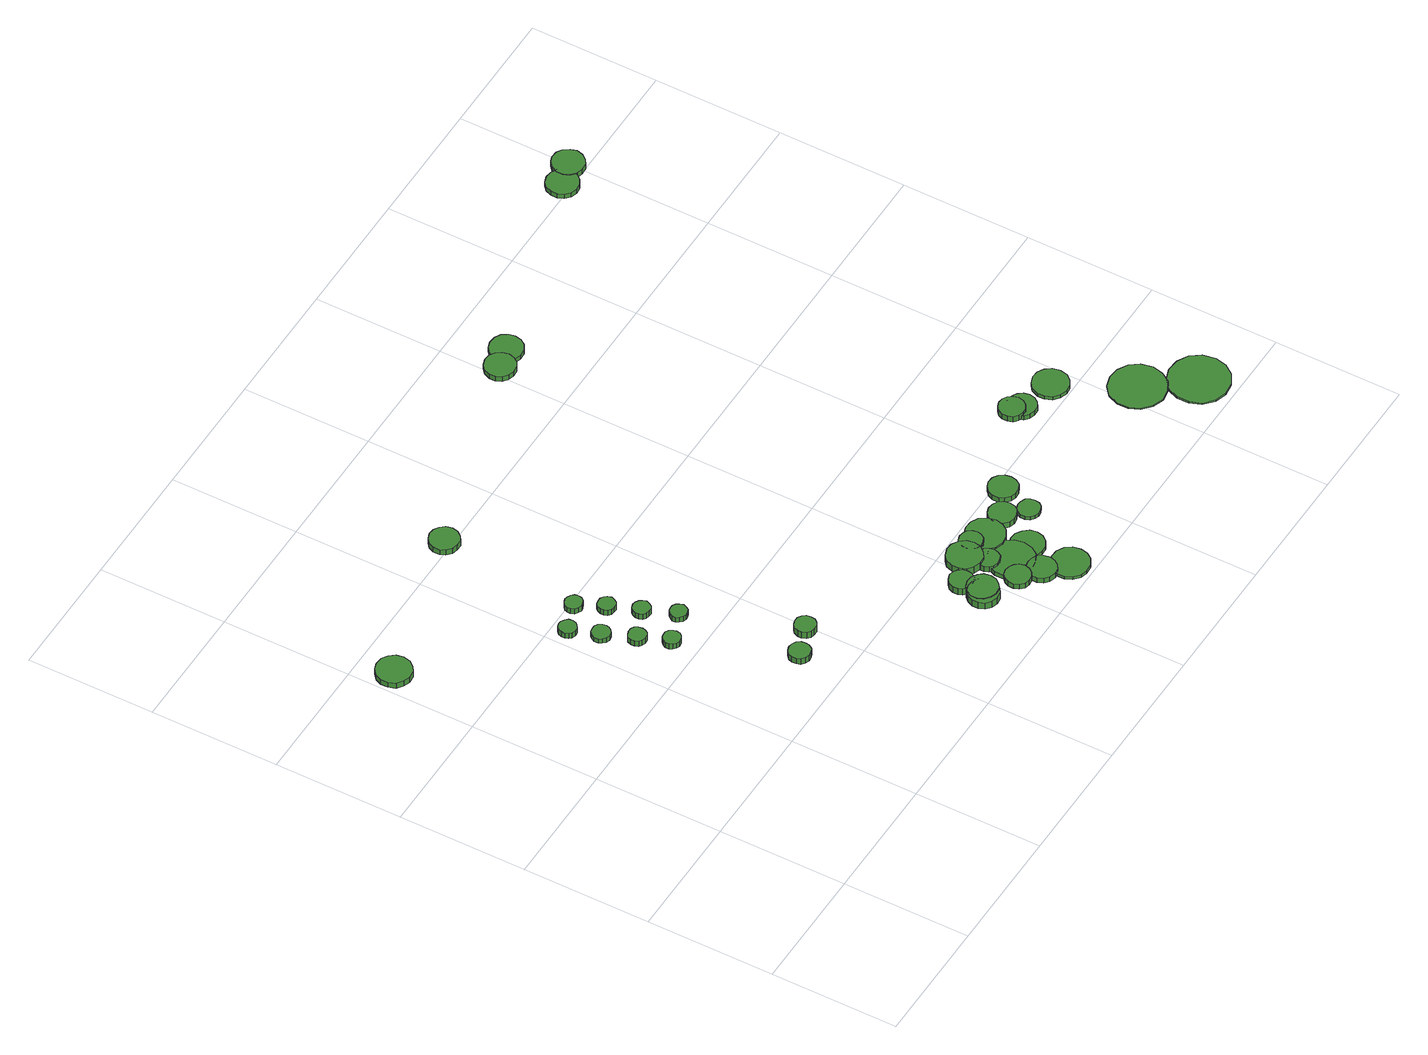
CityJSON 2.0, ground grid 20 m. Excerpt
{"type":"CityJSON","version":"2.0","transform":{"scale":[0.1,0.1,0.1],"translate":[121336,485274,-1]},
"CityObjects":{
"tree1":{"type":"SolitaryVegetationObject","attributes":{"function":"something"},"geometry":[{"type":"MultiSurface","lod":"1","boundaries":[[[0,1,2,3,4,5,6,7,8,9,10,11,12,13,14]],[[15,16,17,18,19,20,21,22,23,24,25,26,27,28,29]],[[0,29,28,1]],[[1,28,27,2]],[[2,27,26,3]],[[3,26,25,4]],[[4,25,24,5]],[[5,24,23,6]],[[6,23,22,7]],[[7,22,21,8]],[[8,21,20,9]],[[9,20,19,10]],[[10,19,18,11]],[[11,18,17,12]],[[12,17,16,13]],[[13,16,15,14]],[[14,15,29,0]]]}]},
"tree2":{"type":"SolitaryVegetationObject","attributes":{"function":"something"},"geometry":[{"type":"MultiSurface","lod":"1","boundaries":[[[30,31,32,33,34,35,36,37,38,39,40,41,42,43,44]],[[45,46,47,48,49,50,51,52,53,54,55,56,57,58,59]],[[30,59,58,31]],[[31,58,57,32]],[[32,57,56,33]],[[33,56,55,34]],[[34,55,54,35]],[[35,54,53,36]],[[36,53,52,37]],[[37,52,51,38]],[[38,51,50,39]],[[39,50,49,40]],[[40,49,48,41]],[[41,48,47,42]],[[42,47,46,43]],[[43,46,45,44]],[[44,45,59,30]]]}]},
"tree3":{"type":"SolitaryVegetationObject","attributes":{"function":"something"},"geometry":[{"type":"MultiSurface","lod":"1","boundaries":[[[60,61,62,63,64,65,66,67,68,69,70,71,72,73,74]],[[75,76,77,78,79,80,81,82,83,84,85,86,87,88,89]],[[60,89,88,61]],[[61,88,87,62]],[[62,87,86,63]],[[63,86,85,64]],[[64,85,84,65]],[[65,84,83,66]],[[66,83,82,67]],[[67,82,81,68]],[[68,81,80,69]],[[69,80,79,70]],[[70,79,78,71]],[[71,78,77,72]],[[72,77,76,73]],[[73,76,75,74]],[[74,75,89,60]]]}]},
"tree4":{"type":"SolitaryVegetationObject","attributes":{"function":"something"},"geometry":[{"type":"MultiSurface","lod":"1","boundaries":[[[90,91,92,93,94,95,96,97,98,99,100,101,102,103,104]],[[105,106,107,108,109,110,111,112,113,114,115,116,117,118,119]],[[90,119,118,91]],[[91,118,117,92]],[[92,117,116,93]],[[93,116,115,94]],[[94,115,114,95]],[[95,114,113,96]],[[96,113,112,97]],[[97,112,111,98]],[[98,111,110,99]],[[99,110,109,100]],[[100,109,108,101]],[[101,108,107,102]],[[102,107,106,103]],[[103,106,105,104]],[[104,105,119,90]]]}]},
"tree5":{"type":"SolitaryVegetationObject","attributes":{"function":"something"},"geometry":[{"type":"MultiSurface","lod":"1","boundaries":[[[120,121,122,123,124,125,126,127,128,129,130,131,132,133,134]],[[135,136,137,138,139,140,141,142,143,144,145,146,147,148,149]],[[120,149,148,121]],[[121,148,147,122]],[[122,147,146,123]],[[123,146,145,124]],[[124,145,144,125]],[[125,144,143,126]],[[126,143,142,127]],[[127,142,141,128]],[[128,141,140,129]],[[129,140,139,130]],[[130,139,138,131]],[[131,138,137,132]],[[132,137,136,133]],[[133,136,135,134]],[[134,135,149,120]]]}]},
"tree6":{"type":"SolitaryVegetationObject","attributes":{"function":"something"},"geometry":[{"type":"MultiSurface","lod":"1","boundaries":[[[150,151,152,153,154,155,156,157,158,159,160,161,162,163,164]],[[165,166,167,168,169,170,171,172,173,174,175,176,177,178,179]],[[150,179,178,151]],[[151,178,177,152]],[[152,177,176,153]],[[153,176,175,154]],[[154,175,174,155]],[[155,174,173,156]],[[156,173,172,157]],[[157,172,171,158]],[[158,171,170,159]],[[159,170,169,160]],[[160,169,168,161]],[[161,168,167,162]],[[162,167,166,163]],[[163,166,165,164]],[[164,165,179,150]]]}]},
"tree7":{"type":"SolitaryVegetationObject","attributes":{"function":"something"},"geometry":[{"type":"MultiSurface","lod":"1","boundaries":[[[180,181,182,183,184,185,186,187,188,189,190,191,192,193,194]],[[195,196,197,198,199,200,201,202,203,204,205,206,207,208,209]],[[180,209,208,181]],[[181,208,207,182]],[[182,207,206,183]],[[183,206,205,184]],[[184,205,204,185]],[[185,204,203,186]],[[186,203,202,187]],[[187,202,201,188]],[[188,201,200,189]],[[189,200,199,190]],[[190,199,198,191]],[[191,198,197,192]],[[192,197,196,193]],[[193,196,195,194]],[[194,195,209,180]]]}]},
"tree8":{"type":"SolitaryVegetationObject","attributes":{"function":"something"},"geometry":[{"type":"MultiSurface","lod":"1","boundaries":[[[210,211,212,213,214,215,216,217,218,219,220,221,222,223,224]],[[225,226,227,228,229,230,231,232,233,234,235,236,237,238,239]],[[210,239,238,211]],[[211,238,237,212]],[[212,237,236,213]],[[213,236,235,214]],[[214,235,234,215]],[[215,234,233,216]],[[216,233,232,217]],[[217,232,231,218]],[[218,231,230,219]],[[219,230,229,220]],[[220,229,228,221]],[[221,228,227,222]],[[222,227,226,223]],[[223,226,225,224]],[[224,225,239,210]]]}]},
"tree9":{"type":"SolitaryVegetationObject","attributes":{"function":"something"},"geometry":[{"type":"MultiSurface","lod":"1","boundaries":[[[240,241,242,243,244,245,246,247,248,249,250,251,252,253,254]],[[255,256,257,258,259,260,261,262,263,264,265,266,267,268,269]],[[240,269,268,241]],[[241,268,267,242]],[[242,267,266,243]],[[243,266,265,244]],[[244,265,264,245]],[[245,264,263,246]],[[246,263,262,247]],[[247,262,261,248]],[[248,261,260,249]],[[249,260,259,250]],[[250,259,258,251]],[[251,258,257,252]],[[252,257,256,253]],[[253,256,255,254]],[[254,255,269,240]]]}]},
"tree10":{"type":"SolitaryVegetationObject","attributes":{"function":"something"},"geometry":[{"type":"MultiSurface","lod":"1","boundaries":[[[270,271,272,273,274,275,276,277,278,279,280,281,282,283,284]],[[285,286,287,288,289,290,291,292,293,294,295,296,297,298,299]],[[270,299,298,271]],[[271,298,297,272]],[[272,297,296,273]],[[273,296,295,274]],[[274,295,294,275]],[[275,294,293,276]],[[276,293,292,277]],[[277,292,291,278]],[[278,291,290,279]],[[279,290,289,280]],[[280,289,288,281]],[[281,288,287,282]],[[282,287,286,283]],[[283,286,285,284]],[[284,285,299,270]]]}]},
"tree11":{"type":"SolitaryVegetationObject","attributes":{"function":"something"},"geometry":[{"type":"MultiSurface","lod":"1","boundaries":[[[300,301,302,303,304,305,306,307,308,309,310,311,312,313,314]],[[315,316,317,318,319,320,321,322,323,324,325,326,327,328,329]],[[300,329,328,301]],[[301,328,327,302]],[[302,327,326,303]],[[303,326,325,304]],[[304,325,324,305]],[[305,324,323,306]],[[306,323,322,307]],[[307,322,321,308]],[[308,321,320,309]],[[309,320,319,310]],[[310,319,318,311]],[[311,318,317,312]],[[312,317,316,313]],[[313,316,315,314]],[[314,315,329,300]]]}]},
"tree12":{"type":"SolitaryVegetationObject","attributes":{"function":"something"},"geometry":[{"type":"MultiSurface","lod":"1","boundaries":[[[330,331,332,333,334,335,336,337,338,339,340,341,342,343,344]],[[345,346,347,348,349,350,351,352,353,354,355,356,357,358,359]],[[330,359,358,331]],[[331,358,357,332]],[[332,357,356,333]],[[333,356,355,334]],[[334,355,354,335]],[[335,354,353,336]],[[336,353,352,337]],[[337,352,351,338]],[[338,351,350,339]],[[339,350,349,340]],[[340,349,348,341]],[[341,348,347,342]],[[342,347,346,343]],[[343,346,345,344]],[[344,345,359,330]]]}]},
"tree13":{"type":"SolitaryVegetationObject","attributes":{"function":"something"},"geometry":[{"type":"MultiSurface","lod":"1","boundaries":[[[360,361,362,363,364,365,366,367,368,369,370,371,372,373,374]],[[375,376,377,378,379,380,381,382,383,384,385,386,387,388,389]],[[360,389,388,361]],[[361,388,387,362]],[[362,387,386,363]],[[363,386,385,364]],[[364,385,384,365]],[[365,384,383,366]],[[366,383,382,367]],[[367,382,381,368]],[[368,381,380,369]],[[369,380,379,370]],[[370,379,378,371]],[[371,378,377,372]],[[372,377,376,373]],[[373,376,375,374]],[[374,375,389,360]]]}]},
"tree14":{"type":"SolitaryVegetationObject","attributes":{"function":"something"},"geometry":[{"type":"MultiSurface","lod":"1","boundaries":[[[390,391,392,393,394,395,396,397,398,399,400,401,402,403,404]],[[405,406,407,408,409,410,411,412,413,414,415,416,417,418,419]],[[390,419,418,391]],[[391,418,417,392]],[[392,417,416,393]],[[393,416,415,394]],[[394,415,414,395]],[[395,414,413,396]],[[396,413,412,397]],[[397,412,411,398]],[[398,411,410,399]],[[399,410,409,400]],[[400,409,408,401]],[[401,408,407,402]],[[402,407,406,403]],[[403,406,405,404]],[[404,405,419,390]]]}]},
"tree15":{"type":"SolitaryVegetationObject","attributes":{"function":"something"},"geometry":[{"type":"MultiSurface","lod":"1","boundaries":[[[420,421,422,423,424,425,426,427,428,429,430,431,432,433,434]],[[435,436,437,438,439,440,441,442,443,444,445,446,447,448,449]],[[420,449,448,421]],[[421,448,447,422]],[[422,447,446,423]],[[423,446,445,424]],[[424,445,444,425]],[[425,444,443,426]],[[426,443,442,427]],[[427,442,441,428]],[[428,441,440,429]],[[429,440,439,430]],[[430,439,438,431]],[[431,438,437,432]],[[432,437,436,433]],[[433,436,435,434]],[[434,435,449,420]]]}]},
"tree16":{"type":"SolitaryVegetationObject","attributes":{"function":"something"},"geometry":[{"type":"MultiSurface","lod":"1","boundaries":[[[450,451,452,453,454,455,456,457,458,459,460,461,462,463,464]],[[465,466,467,468,469,470,471,472,473,474,475,476,477,478,479]],[[450,479,478,451]],[[451,478,477,452]],[[452,477,476,453]],[[453,476,475,454]],[[454,475,474,455]],[[455,474,473,456]],[[456,473,472,457]],[[457,472,471,458]],[[458,471,470,459]],[[459,470,469,460]],[[460,469,468,461]],[[461,468,467,462]],[[462,467,466,463]],[[463,466,465,464]],[[464,465,479,450]]]}]},
"tree17":{"type":"SolitaryVegetationObject","attributes":{"function":"something"},"geometry":[{"type":"MultiSurface","lod":"1","boundaries":[[[480,481,482,483,484,485,486,487,488,489,490,491,492,493,494]],[[495,496,497,498,499,500,501,502,503,504,505,506,507,508,509]],[[480,509,508,481]],[[481,508,507,482]],[[482,507,506,483]],[[483,506,505,484]],[[484,505,504,485]],[[485,504,503,486]],[[486,503,502,487]],[[487,502,501,488]],[[488,501,500,489]],[[489,500,499,490]],[[490,499,498,491]],[[491,498,497,492]],[[492,497,496,493]],[[493,496,495,494]],[[494,495,509,480]]]}]},
"tree18":{"type":"SolitaryVegetationObject","attributes":{"function":"something"},"geometry":[{"type":"MultiSurface","lod":"1","boundaries":[[[510,511,512,513,514,515,516,517,518,519,520,521,522,523,524]],[[525,526,527,528,529,530,531,532,533,534,535,536,537,538,539]],[[510,539,538,511]],[[511,538,537,512]],[[512,537,536,513]],[[513,536,535,514]],[[514,535,534,515]],[[515,534,533,516]],[[516,533,532,517]],[[517,532,531,518]],[[518,531,530,519]],[[519,530,529,520]],[[520,529,528,521]],[[521,528,527,522]],[[522,527,526,523]],[[523,526,525,524]],[[524,525,539,510]]]}]},
"tree19":{"type":"SolitaryVegetationObject","attributes":{"function":"something"},"geometry":[{"type":"MultiSurface","lod":"1","boundaries":[[[540,541,542,543,544,545,546,547,548,549,550,551,552,553,554]],[[555,556,557,558,559,560,561,562,563,564,565,566,567,568,569]],[[540,569,568,541]],[[541,568,567,542]],[[542,567,566,543]],[[543,566,565,544]],[[544,565,564,545]],[[545,564,563,546]],[[546,563,562,547]],[[547,562,561,548]],[[548,561,560,549]],[[549,560,559,550]],[[550,559,558,551]],[[551,558,557,552]],[[552,557,556,553]],[[553,556,555,554]],[[554,555,569,540]]]}]},
"tree20":{"type":"SolitaryVegetationObject","attributes":{"function":"something"},"geometry":[{"type":"MultiSurface","lod":"1","boundaries":[[[570,571,572,573,574,575,576,577,578,579,580,581,582,583,584]],[[585,586,587,588,589,590,591,592,593,594,595,596,597,598,599]],[[570,599,598,571]],[[571,598,597,572]],[[572,597,596,573]],[[573,596,595,574]],[[574,595,594,575]],[[575,594,593,576]],[[576,593,592,577]],[[577,592,591,578]],[[578,591,590,579]],[[579,590,589,580]],[[580,589,588,581]],[[581,588,587,582]],[[582,587,586,583]],[[583,586,585,584]],[[584,585,599,570]]]}]},
"tree21":{"type":"SolitaryVegetationObject","attributes":{"function":"something"},"geometry":[{"type":"MultiSurface","lod":"1","boundaries":[[[600,601,602,603,604,605,606,607,608,609,610,611,612,613,614]],[[615,616,617,618,619,620,621,622,623,624,625,626,627,628,629]],[[600,629,628,601]],[[601,628,627,602]],[[602,627,626,603]],[[603,626,625,604]],[[604,625,624,605]],[[605,624,623,606]],[[606,623,622,607]],[[607,622,621,608]],[[608,621,620,609]],[[609,620,619,610]],[[610,619,618,611]],[[611,618,617,612]],[[612,617,616,613]],[[613,616,615,614]],[[614,615,629,600]]]}]},
"tree22":{"type":"SolitaryVegetationObject","attributes":{"function":"something"},"geometry":[{"type":"MultiSurface","lod":"1","boundaries":[[[630,631,632,633,634,635,636,637,638,639,640,641,642,643,644]],[[645,646,647,648,649,650,651,652,653,654,655,656,657,658,659]],[[630,659,658,631]],[[631,658,657,632]],[[632,657,656,633]],[[633,656,655,634]],[[634,655,654,635]],[[635,654,653,636]],[[636,653,652,637]],[[637,652,651,638]],[[638,651,650,639]],[[639,650,649,640]],[[640,649,648,641]],[[641,648,647,642]],[[642,647,646,643]],[[643,646,645,644]],[[644,645,659,630]]]}]},
"tree23":{"type":"SolitaryVegetationObject","attributes":{"function":"something"},"geometry":[{"type":"MultiSurface","lod":"1","boundaries":[[[660,661,662,663,664,665,666,667,668,669,670,671,672,673,674]],[[675,676,677,678,679,680,681,682,683,684,685,686,687,688,689]],[[660,689,688,661]],[[661,688,687,662]],[[662,687,686,663]],[[663,686,685,664]],[[664,685,684,665]],[[665,684,683,666]],[[666,683,682,667]],[[667,682,681,668]],[[668,681,680,669]],[[669,680,679,670]],[[670,679,678,671]],[[671,678,677,672]],[[672,677,676,673]],[[673,676,675,674]],[[674,675,689,660]]]}]},
"tree24":{"type":"SolitaryVegetationObject","attributes":{"function":"something"},"geometry":[{"type":"MultiSurface","lod":"1","boundaries":[[[690,691,692,693,694,695,696,697,698,699,700,701,702,703,704]],[[705,706,707,708,709,710,711,712,713,714,715,716,717,718,719]],[[690,719,718,691]],[[691,718,717,692]],[[692,717,716,693]],[[693,716,715,694]],[[694,715,714,695]],[[695,714,713,696]],[[696,713,712,697]],[[697,712,711,698]],[[698,711,710,699]],[[699,710,709,700]],[[700,709,708,701]],[[701,708,707,702]],[[702,707,706,703]],[[703,706,705,704]],[[704,705,719,690]]]}]},
"tree25":{"type":"SolitaryVegetationObject","attributes":{"function":"something"},"geometry":[{"type":"MultiSurface","lod":"1","boundaries":[[[720,721,722,723,724,725,726,727,728,729,730,731,732,733,734]],[[735,736,737,738,739,740,741,742,743,744,745,746,747,748,749]],[[720,749,748,721]],[[721,748,747,722]],[[722,747,746,723]],[[723,746,745,724]],[[724,745,744,725]],[[725,744,743,726]],[[726,743,742,727]],[[727,742,741,728]],[[728,741,740,729]],[[729,740,739,730]],[[730,739,738,731]],[[731,738,737,732]],[[732,737,736,733]],[[733,736,735,734]],[[734,735,749,720]]]}]},
"tree26":{"type":"SolitaryVegetationObject","attributes":{"function":"something"},"geometry":[{"type":"MultiSurface","lod":"1","boundaries":[[[750,751,752,753,754,755,756,757,758,759,760,761,762,763,764]],[[765,766,767,768,769,770,771,772,773,774,775,776,777,778,779]],[[750,779,778,751]],[[751,778,777,752]],[[752,777,776,753]],[[753,776,775,754]],[[754,775,774,755]],[[755,774,773,756]],[[756,773,772,757]],[[757,772,771,758]],[[758,771,770,759]],[[759,770,769,760]],[[760,769,768,761]],[[761,768,767,762]],[[762,767,766,763]],[[763,766,765,764]],[[764,765,779,750]]]}]},
"tree27":{"type":"SolitaryVegetationObject","attributes":{"function":"something"},"geometry":[{"type":"MultiSurface","lod":"1","boundaries":[[[780,781,782,783,784,785,786,787,788,789,790,791,792,793,794]],[[795,796,797,798,799,800,801,802,803,804,805,806,807,808,809]],[[780,809,808,781]],[[781,808,807,782]],[[782,807,806,783]],[[783,806,805,784]],[[784,805,804,785]],[[785,804,803,786]],[[786,803,802,787]],[[787,802,801,788]],[[788,801,800,789]],[[789,800,799,790]],[[790,799,798,791]],[[791,798,797,792]],[[792,797,796,793]],[[793,796,795,794]],[[794,795,809,780]]]}]},
"tree28":{"type":"SolitaryVegetationObject","attributes":{"function":"something"},"geometry":[{"type":"MultiSurface","lod":"1","boundaries":[[[810,811,812,813,814,815,816,817,818,819,820,821,822,823,824]],[[825,826,827,828,829,830,831,832,833,834,835,836,837,838,839]],[[810,839,838,811]],[[811,838,837,812]],[[812,837,836,813]],[[813,836,835,814]],[[814,835,834,815]],[[815,834,833,816]],[[816,833,832,817]],[[817,832,831,818]],[[818,831,830,819]],[[819,830,829,820]],[[820,829,828,821]],[[821,828,827,822]],[[822,827,826,823]],[[823,826,825,824]],[[824,825,839,810]]]}]},
"tree29":{"type":"SolitaryVegetationObject","attributes":{"function":"something"},"geometry":[{"type":"MultiSurface","lod":"1","boundaries":[[[840,841,842,843,844,845,846,847,848,849,850,851,852,853,854]],[[855,856,857,858,859,860,861,862,863,864,865,866,867,868,869]],[[840,869,868,841]],[[841,868,867,842]],[[842,867,866,843]],[[843,866,865,844]],[[844,865,864,845]],[[845,864,863,846]],[[846,863,862,847]],[[847,862,861,848]],[[848,861,860,849]],[[849,860,859,850]],[[850,859,858,851]],[[851,858,857,852]],[[852,857,856,853]],[[853,856,855,854]],[[854,855,869,840]]]}]},
"tree30":{"type":"SolitaryVegetationObject","attributes":{"function":"something"},"geometry":[{"type":"MultiSurface","lod":"1","boundaries":[[[870,871,872,873,874,875,876,877,878,879,880,881,882,883,884]],[[885,886,887,888,889,890,891,892,893,894,895,896,897,898,899]],[[870,899,898,871]],[[871,898,897,872]],[[872,897,896,873]],[[873,896,895,874]],[[874,895,894,875]],[[875,894,893,876]],[[876,893,892,877]],[[877,892,891,878]],[[878,891,890,879]],[[879,890,889,880]],[[880,889,888,881]],[[881,888,887,882]],[[882,887,886,883]],[[883,886,885,884]],[[884,885,899,870]]]}]},
"tree31":{"type":"SolitaryVegetationObject","attributes":{"function":"something"},"geometry":[{"type":"MultiSurface","lod":"1","boundaries":[[[900,901,902,903,904,905,906,907,908,909,910,911,912,913,914]],[[915,916,917,918,919,920,921,922,923,924,925,926,927,928,929]],[[900,929,928,901]],[[901,928,927,902]],[[902,927,926,903]],[[903,926,925,904]],[[904,925,924,905]],[[905,924,923,906]],[[906,923,922,907]],[[907,922,921,908]],[[908,921,920,909]],[[909,920,919,910]],[[910,919,918,911]],[[911,918,917,912]],[[912,917,916,913]],[[913,916,915,914]],[[914,915,929,900]]]}]},
"tree32":{"type":"SolitaryVegetationObject","attributes":{"function":"something"},"geometry":[{"type":"MultiSurface","lod":"1","boundaries":[[[930,931,932,933,934,935,936,937,938,939,940,941,942,943,944]],[[945,946,947,948,949,950,951,952,953,954,955,956,957,958,959]],[[930,959,958,931]],[[931,958,957,932]],[[932,957,956,933]],[[933,956,955,934]],[[934,955,954,935]],[[935,954,953,936]],[[936,953,952,937]],[[937,952,951,938]],[[938,951,950,939]],[[939,950,949,940]],[[940,949,948,941]],[[941,948,947,942]],[[942,947,946,943]],[[943,946,945,944]],[[944,945,959,930]]]}]},
"tree33":{"type":"SolitaryVegetationObject","attributes":{"function":"something"},"geometry":[{"type":"MultiSurface","lod":"1","boundaries":[[[960,961,962,963,964,965,966,967,968,969,970,971,972,973,974]],[[975,976,977,978,979,980,981,982,983,984,985,986,987,988,989]],[[960,989,988,961]],[[961,988,987,962]],[[962,987,986,963]],[[963,986,985,964]],[[964,985,984,965]],[[965,984,983,966]],[[966,983,982,967]],[[967,982,981,968]],[[968,981,980,969]],[[969,980,979,970]],[[970,979,978,971]],[[971,978,977,972]],[[972,977,976,973]],[[973,976,975,974]],[[974,975,989,960]]]}]},
"tree34":{"type":"SolitaryVegetationObject","attributes":{"function":"something"},"geometry":[{"type":"MultiSurface","lod":"1","boundaries":[[[990,991,992,993,994,995,996,997,998,999,1000,1001,1002,1003,1004]],[[1005,1006,1007,1008,1009,1010,1011,1012,1013,1014,1015,1016,1017,1018,1019]],[[990,1019,1018,991]],[[991,1018,1017,992]],[[992,1017,1016,993]],[[993,1016,1015,994]],[[994,1015,1014,995]],[[995,1014,1013,996]],[[996,1013,1012,997]],[[997,1012,1011,998]],[[998,1011,1010,999]],[[999,1010,1009,1000]],[[1000,1009,1008,1001]],[[1001,1008,1007,1002]],[[1002,1007,1006,1003]],[[1003,1006,1005,1004]],[[1004,1005,1019,990]]]}]},
"tree35":{"type":"SolitaryVegetationObject","attributes":{"function":"something"},"geometry":[{"type":"MultiSurface","lod":"1","boundaries":[[[1020,1021,1022,1023,1024,1025,1026,1027,1028,1029,1030,1031,1032,1033,1034]],[[1035,1036,1037,1038,1039,1040,1041,1042,1043,1044,1045,1046,1047,1048,1049]],[[1020,1049,1048,1021]],[[1021,1048,1047,1022]],[[1022,1047,1046,1023]],[[1023,1046,1045,1024]],[[1024,1045,1044,1025]],[[1025,1044,1043,1026]],[[1026,1043,1042,1027]],[[1027,1042,1041,1028]],[[1028,1041,1040,1029]],[[1029,1040,1039,1030]],[[1030,1039,1038,1031]],[[1031,1038,1037,1032]],[[1032,1037,1036,1033]],[[1033,1036,1035,1034]],[[1034,1035,1049,1020]]]}]},
"tree36":{"type":"SolitaryVegetationObject","attributes":{"function":"something"},"geometry":[{"type":"MultiSurface","lod":"1","boundaries":[[[1050,1051,1052,1053,1054,1055,1056,1057,1058,1059,1060,1061,1062,1063,1064]],[[1065,1066,1067,1068,1069,1070,1071,1072,1073,1074,1075,1076,1077,1078,1079]],[[1050,1079,1078,1051]],[[1051,1078,1077,1052]],[[1052,1077,1076,1053]],[[1053,1076,1075,1054]],[[1054,1075,1074,1055]],[[1055,1074,1073,1056]],[[1056,1073,1072,1057]],[[1057,1072,1071,1058]],[[1058,1071,1070,1059]],[[1059,1070,1069,1060]],[[1060,1069,1068,1061]],[[1061,1068,1067,1062]],[[1062,1067,1066,1063]],[[1063,1066,1065,1064]],[[1064,1065,1079,1050]]]}]}
},
"vertices":[
[56,743,15],[54,754,15],[47,763,15],[38,769,15],[26,770,15],[16,767,15],[7,759,15],[3,749,15],[3,738,15],[7,727,15],[16,720,15],[26,716,15],[38,717,15],[47,723,15],[54,732,15],[54,732,5],[47,723,5],[38,717,5],[26,716,5],[16,720,5],[7,727,5],[3,738,5],[3,749,5],[7,759,5],[16,767,5],[26,770,5],[38,769,5],[47,763,5],[54,754,5],[56,743,5],
[236,575,14],[235,581,14],[231,585,14],[226,588,14],[221,589,14],[215,587,14],[211,583,14],[209,578,14],[209,572,14],[211,567,14],[215,563,14],[221,561,14],[226,562,14],[231,565,14],[235,569,14],[235,569,4],[231,565,4],[226,562,4],[221,561,4],[215,563,4],[211,567,4],[209,572,4],[209,578,4],[211,583,4],[215,587,4],[221,589,4],[226,588,4],[231,585,4],[235,581,4],[236,575,4],
[252,530,13],[251,536,13],[248,541,13],[243,544,13],[237,544,13],[231,543,13],[227,539,13],[224,533,13],[224,527,13],[227,522,13],[231,518,13],[237,516,13],[243,517,13],[248,520,13],[251,525,13],[251,525,4],[248,520,4],[243,517,4],[237,516,4],[231,518,4],[227,522,4],[224,527,4],[224,533,4],[227,539,4],[231,543,4],[237,544,4],[243,544,4],[248,541,4],[251,536,4],[252,530,4],
[272,483,14],[271,489,14],[268,494,14],[263,497,14],[257,497,14],[251,495,14],[247,492,14],[245,486,14],[245,481,14],[247,475,14],[251,472,14],[257,470,14],[263,470,14],[268,473,14],[271,478,14],[271,478,4],[268,473,4],[263,470,4],[257,470,4],[251,472,4],[247,475,4],[245,481,4],[245,486,4],[247,492,4],[251,495,4],[257,497,4],[263,497,4],[268,494,4],[271,489,4],[272,483,4],
[291,439,14],[290,444,14],[287,449,14],[282,452,14],[276,452,14],[271,451,14],[267,447,14],[264,442,14],[264,436,14],[267,431,14],[271,427,14],[276,425,14],[282,426,14],[287,429,14],[290,433,14],[290,433,4],[287,429,4],[282,426,4],[276,425,4],[271,427,4],[267,431,4],[264,436,4],[264,442,4],[267,447,4],[271,451,4],[276,452,4],[282,452,4],[287,449,4],[290,444,4],[291,439,4],
[361,271,15],[360,278,15],[356,284,15],[350,287,15],[343,288,15],[337,286,15],[331,281,15],[329,275,15],[329,268,15],[331,262,15],[337,257,15],[343,255,15],[350,256,15],[356,259,15],[360,265,15],[360,265,4],[356,259,4],[350,256,4],[343,255,4],[337,257,4],[331,262,4],[329,268,4],[329,275,4],[331,281,4],[337,286,4],[343,288,4],[350,287,4],[356,284,4],[360,278,4],[361,271,4],
[281,591,14],[280,597,14],[276,601,14],[271,604,14],[266,605,14],[261,603,14],[256,599,14],[254,594,14],[254,589,14],[256,583,14],[261,580,14],[266,578,14],[271,579,14],[276,581,14],[280,586,14],[280,586,4],[276,581,4],[271,579,4],[266,578,4],[261,580,4],[256,583,4],[254,589,4],[254,594,4],[256,599,4],[261,603,4],[266,605,4],[271,604,4],[276,601,4],[280,597,4],[281,591,4],
[302,550,14],[300,556,14],[297,560,14],[292,563,14],[287,563,14],[281,562,14],[277,558,14],[275,553,14],[275,547,14],[277,542,14],[281,538,14],[287,537,14],[292,537,14],[297,540,14],[300,545,14],[300,545,4],[297,540,4],[292,537,4],[287,537,4],[281,538,4],[277,542,4],[275,547,4],[275,553,4],[277,558,4],[281,562,4],[287,563,4],[292,563,4],[297,560,4],[300,556,4],[302,550,4],
[320,504,14],[318,510,14],[315,514,14],[310,517,14],[305,518,14],[299,516,14],[295,512,14],[293,507,14],[293,501,14],[295,496,14],[299,493,14],[305,491,14],[310,491,14],[315,494,14],[318,499,14],[318,499,4],[315,494,4],[310,491,4],[305,491,4],[299,493,4],[295,496,4],[293,501,4],[293,507,4],[295,512,4],[299,516,4],[305,518,4],[310,517,4],[315,514,4],[318,510,4],[320,504,4],
[340,456,14],[338,462,14],[335,466,14],[330,469,14],[325,469,14],[320,468,14],[316,464,14],[313,459,14],[313,454,14],[316,449,14],[320,445,14],[325,443,14],[330,444,14],[335,446,14],[338,451,14],[338,451,4],[335,446,4],[330,444,4],[325,443,4],[320,445,4],[316,449,4],[313,454,4],[313,459,4],[316,464,4],[320,468,4],[325,469,4],[330,469,4],[335,466,4],[338,462,4],[340,456,4],
[408,290,15],[407,297,15],[403,302,15],[397,306,15],[390,306,15],[384,304,15],[379,300,15],[376,293,15],[376,287,15],[379,280,15],[384,276,15],[390,274,15],[397,274,15],[403,278,15],[407,283,15],[407,283,3],[403,278,3],[397,274,3],[390,274,3],[384,276,3],[379,280,3],[376,287,3],[376,293,3],[379,300,3],[384,304,3],[390,306,3],[397,306,3],[403,302,3],[407,297,3],[408,290,3],
[304,808,15],[302,818,15],[296,825,15],[288,830,15],[279,831,15],[270,828,15],[263,822,15],[259,813,15],[259,803,15],[263,795,15],[270,788,15],[279,786,15],[288,786,15],[296,791,15],[302,799,15],[302,799,5],[296,791,5],[288,786,5],[279,786,5],[270,788,5],[263,795,5],[259,803,5],[259,813,5],[263,822,5],[270,828,5],[279,831,5],[288,830,5],[296,825,5],[302,818,5],[304,808,5],
[595,106,16],[593,116,16],[587,124,16],[579,129,16],[569,130,16],[559,127,16],[552,120,16],[548,111,16],[548,101,16],[552,92,16],[559,86,16],[569,83,16],[579,84,16],[587,89,16],[593,97,16],[593,97,4],[587,89,4],[579,84,4],[569,83,4],[559,86,4],[552,92,4],[548,101,4],[548,111,4],[552,120,4],[559,127,4],[569,130,4],[579,129,4],[587,124,4],[593,116,4],[595,106,4],
[601,112,17],[599,122,17],[593,129,17],[585,134,17],[575,135,17],[566,132,17],[558,126,17],[554,117,17],[554,107,17],[558,98,17],[566,91,17],[575,88,17],[585,89,17],[593,94,17],[599,102,17],[599,102,5],[593,94,5],[585,89,5],[575,88,5],[566,91,5],[558,98,5],[554,107,5],[554,117,5],[558,126,5],[566,132,5],[575,135,5],[585,134,5],[593,129,5],[599,122,5],[601,112,5],
[593,144,16],[592,152,16],[587,158,16],[581,162,16],[573,163,16],[566,160,16],[560,155,16],[557,148,16],[557,140,16],[560,133,16],[566,128,16],[573,126,16],[581,127,16],[587,130,16],[592,137,16],[592,137,4],[587,130,4],[581,127,4],[573,126,4],[566,128,4],[560,133,4],[557,140,4],[557,148,4],[560,155,4],[566,160,4],[573,163,4],[581,162,4],[587,158,4],[592,152,4],[593,144,4],
[646,83,12],[644,91,12],[639,97,12],[632,101,12],[624,102,12],[616,100,12],[610,94,12],[607,87,12],[607,79,12],[610,71,12],[616,65,12],[624,63,12],[632,64,12],[639,68,12],[644,75,12],[644,75,3],[639,68,3],[632,64,3],[624,63,3],[616,65,3],[610,71,3],[607,79,3],[607,87,3],[610,94,3],[616,100,3],[624,102,3],[632,101,3],[639,97,3],[644,91,3],[646,83,3],
[645,164,16],[643,175,16],[636,184,16],[626,190,16],[615,191,16],[604,187,16],[596,180,16],[592,170,16],[592,158,16],[596,148,16],[604,141,16],[615,137,16],[626,138,16],[636,144,16],[643,153,16],[643,153,3],[636,144,3],[626,138,3],[615,137,3],[604,141,3],[596,148,3],[592,158,3],[592,170,3],[596,180,3],[604,187,3],[615,191,3],[626,190,3],[636,184,3],[643,175,3],[645,164,3],
[650,135,13],[648,142,13],[644,148,13],[637,152,13],[629,153,13],[622,151,13],[617,146,13],[614,139,13],[614,131,13],[617,124,13],[622,119,13],[629,117,13],[637,118,13],[644,121,13],[648,128,13],[648,128,3],[644,121,3],[637,118,3],[629,117,3],[622,119,3],[617,124,3],[614,131,3],[614,139,3],[617,146,3],[622,151,3],[629,153,3],[637,152,3],[644,148,3],[648,142,3],[650,135,3],
[678,61,11],[676,70,11],[671,78,11],[663,82,11],[654,83,11],[645,81,11],[638,74,11],[634,66,11],[634,57,11],[638,48,11],[645,42,11],[654,39,11],[663,40,11],[671,45,11],[676,52,11],[676,52,2],[671,45,2],[663,40,2],[654,39,2],[645,42,2],[638,48,2],[634,57,2],[634,66,2],[638,74,2],[645,81,2],[654,83,2],[663,82,2],[671,78,2],[676,70,2],[678,61,2],
[685,107,10],[682,121,10],[674,133,10],[661,140,10],[647,142,10],[633,137,10],[622,128,10],[616,114,10],[616,100,10],[622,86,10],[633,77,10],[647,72,10],[661,74,10],[674,81,10],[682,93,10],[682,93,2],[674,81,2],[661,74,2],[647,72,2],[633,77,2],[622,86,2],[616,100,2],[616,114,2],[622,128,2],[633,137,2],[647,142,2],[661,140,2],[674,133,2],[682,121,2],[685,107,2],
[716,33,7],[714,45,7],[707,55,7],[696,61,7],[684,62,7],[673,58,7],[664,50,7],[659,39,7],[659,27,7],[664,16,7],[673,8,7],[684,5,7],[696,6,7],[707,12,7],[714,22,7],[714,22,2],[707,12,2],[696,6,2],[684,5,2],[673,8,2],[664,16,2],[659,27,2],[659,39,2],[664,50,2],[673,58,2],[684,62,2],[696,61,2],[707,55,2],[714,45,2],[716,33,2],
[665,170,16],[663,178,16],[659,184,16],[653,187,16],[645,188,16],[638,186,16],[633,181,16],[630,174,16],[630,167,16],[633,160,16],[638,155,16],[645,153,16],[653,154,16],[659,157,16],[663,163,16],[663,163,3],[659,157,3],[653,154,3],[645,153,3],[638,155,3],[633,160,3],[630,167,3],[630,174,3],[633,181,3],[638,186,3],[645,188,3],[653,187,3],[659,184,3],[663,178,3],[665,170,3],
[713,102,8],[711,113,8],[704,121,8],[695,127,8],[684,128,8],[674,125,8],[666,117,8],[662,108,8],[662,97,8],[666,87,8],[674,80,8],[684,77,8],[695,78,8],[704,83,8],[711,92,8],[711,92,2],[704,83,2],[695,78,2],[684,77,2],[674,80,2],[666,87,2],[662,97,2],[662,108,2],[666,117,2],[674,125,2],[684,128,2],[695,127,2],[704,121,2],[711,113,2],[713,102,2],
[701,161,12],[698,174,12],[691,184,12],[680,190,12],[667,191,12],[655,187,12],[646,179,12],[641,168,12],[641,155,12],[646,144,12],[655,135,12],[667,131,12],[680,133,12],[691,139,12],[698,149,12],[698,149,3],[691,139,3],[680,133,3],[667,131,3],[655,135,3],[646,144,3],[641,155,3],[641,168,3],[646,179,3],[655,187,3],[667,191,3],[680,190,3],[691,184,3],[698,174,3],[701,161,3],
[739,161,12],[737,170,12],[732,177,12],[724,181,12],[715,182,12],[707,179,12],[700,173,12],[697,165,12],[697,157,12],[700,149,12],[707,143,12],[715,140,12],[724,141,12],[732,145,12],[737,152,12],[737,152,2],[732,145,2],[724,141,2],[715,140,2],[707,143,2],[700,149,2],[697,157,2],[697,165,2],[700,173,2],[707,179,2],[715,182,2],[724,181,2],[732,177,2],[737,170,2],[739,161,2],
[764,135,8],[763,142,8],[759,148,8],[752,151,8],[745,152,8],[739,150,8],[733,145,8],[730,139,8],[730,132,8],[733,125,8],[739,120,8],[745,118,8],[752,119,8],[759,122,8],[763,128,8],[763,128,2],[759,122,2],[752,119,2],[745,118,2],[739,120,2],[733,125,2],[730,132,2],[730,139,2],[733,145,2],[739,150,2],[745,152,2],[752,151,2],[759,148,2],[763,142,2],[764,135,2],
[784,185,11],[782,194,11],[777,202,11],[769,207,11],[759,208,11],[751,205,11],[744,198,11],[740,190,11],[740,180,11],[744,172,11],[751,166,11],[759,163,11],[769,164,11],[777,168,11],[782,176,11],[782,176,2],[777,168,2],[769,164,2],[759,163,2],[751,166,2],[744,172,2],[740,180,2],[740,190,2],[744,198,2],[751,205,2],[759,208,2],[769,207,2],[777,202,2],[782,194,2],[784,185,2],
[633,908,14],[631,918,14],[625,926,14],[617,931,14],[607,932,14],[598,929,14],[590,922,14],[586,913,14],[586,903,14],[590,894,14],[598,888,14],[607,885,14],[617,886,14],[625,891,14],[631,899,14],[631,899,5],[625,891,5],[617,886,5],[607,885,5],[598,888,5],[590,894,5],[586,903,5],[586,913,5],[590,922,5],[598,929,5],[607,932,5],[617,931,5],[625,926,5],[631,918,5],[633,908,5],
[668,918,13],[666,928,13],[660,937,13],[651,942,13],[640,943,13],[630,940,13],[622,933,13],[618,923,13],[618,913,13],[622,903,13],[630,896,13],[640,893,13],[651,894,13],[660,899,13],[666,908,13],[666,908,5],[660,899,5],[651,894,5],[640,893,5],[630,896,5],[622,903,5],[618,913,5],[618,923,5],[622,933,5],[630,940,5],[640,943,5],[651,942,5],[660,937,5],[666,928,5],[668,918,5],
[919,251,13],[917,259,13],[912,266,13],[905,270,13],[897,271,13],[889,268,13],[883,263,13],[880,255,13],[880,247,13],[883,239,13],[889,234,13],[897,231,13],[905,232,13],[912,236,13],[917,243,13],[917,243,3],[912,236,3],[905,232,3],[897,231,3],[889,234,3],[883,239,3],[880,247,3],[880,255,3],[883,263,3],[889,268,3],[897,271,3],[905,270,3],[912,266,3],[917,259,3],[919,251,3],
[934,242,10],[932,251,10],[927,258,10],[919,263,10],[910,264,10],[901,261,10],[894,255,10],[891,247,10],[891,237,10],[894,229,10],[901,223,10],[910,220,10],[919,221,10],[927,226,10],[932,233,10],[932,233,2],[927,226,2],[919,221,2],[910,220,2],[901,223,2],[894,229,2],[891,237,2],[891,247,2],[894,255,2],[901,261,2],[910,264,2],[919,263,2],[927,258,2],[932,251,2],[934,242,2],
[997,229,8],[995,241,8],[988,250,8],[978,256,8],[967,257,8],[956,253,8],[948,246,8],[943,235,8],[943,224,8],[948,213,8],[956,206,8],[967,202,8],[978,203,8],[988,209,8],[995,218,8],[995,218,2],[988,209,2],[978,203,2],[967,202,2],[956,206,2],[948,213,2],[943,224,2],[943,235,2],[948,246,2],[956,253,2],[967,257,2],[978,256,2],[988,250,2],[995,241,2],[997,229,2],
[1072,123,3],[1068,141,3],[1058,155,3],[1042,164,3],[1025,166,3],[1008,161,3],[994,149,3],[987,132,3],[987,114,3],[994,98,3],[1008,86,3],[1025,80,3],[1042,82,3],[1058,91,3],[1068,106,3],[1068,106,1],[1058,91,1],[1042,82,1],[1025,80,1],[1008,86,1],[994,98,1],[987,114,1],[987,132,1],[994,149,1],[1008,161,1],[1025,166,1],[1042,164,1],[1058,155,1],[1068,141,1],[1072,123,1],
[1130,56,3],[1126,75,3],[1115,91,3],[1098,100,3],[1079,102,3],[1061,96,3],[1046,83,3],[1039,66,3],[1039,47,3],[1046,29,3],[1061,16,3],[1079,10,3],[1098,12,3],[1115,22,3],[1126,37,3],[1126,37,0],[1115,22,0],[1098,12,0],[1079,10,0],[1061,16,0],[1046,29,0],[1039,47,0],[1039,66,0],[1046,83,0],[1061,96,0],[1079,102,0],[1098,100,0],[1115,91,0],[1126,75,0],[1130,56,0],
[982,1009,13],[979,1020,13],[973,1028,13],[964,1033,13],[954,1034,13],[944,1031,13],[937,1024,13],[933,1015,13],[933,1004,13],[937,995,13],[944,988,13],[954,985,13],[964,986,13],[973,991,13],[979,999,13],[979,999,5],[973,991,5],[964,986,5],[954,985,5],[944,988,5],[937,995,5],[933,1004,5],[933,1015,5],[937,1024,5],[944,1031,5],[954,1034,5],[964,1033,5],[973,1028,5],[979,1020,5],[982,1009,5],
[1018,1021,14],[1015,1031,14],[1009,1040,14],[1001,1045,14],[990,1046,14],[981,1043,14],[973,1036,14],[969,1027,14],[969,1016,14],[973,1007,14],[981,1000,14],[990,997,14],[1001,998,14],[1009,1003,14],[1015,1011,14],[1015,1011,5],[1009,1003,5],[1001,998,5],[990,997,5],[981,1000,5],[973,1007,5],[969,1016,5],[969,1027,5],[973,1036,5],[981,1043,5],[990,1046,5],[1001,1045,5],[1009,1040,5],[1015,1031,5],[1018,1021,5]
]}
